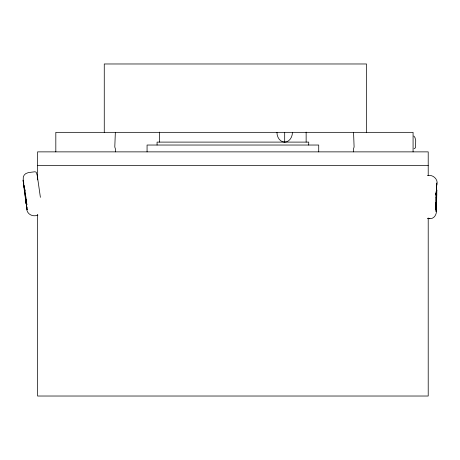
<?xml version="1.0" encoding="UTF-8"?>
<svg xmlns="http://www.w3.org/2000/svg" width="460" height="460" viewBox="0 0 460 460"><rect width="100%" height="100%" fill="white"/><g stroke="black" fill="none" stroke-linecap="round" stroke-linejoin="round"><path stroke-width="0.69" d="M26.456 202.216L25.938 199.134L25.628 199.571L26.272 204.113L26.283 201.21L25.978 201.641L26.272 204.113L26.283 202.768M435.764 202.279L436.12 202.676L435.948 204.568L435.971 191.889M436.534 200.744L436.241 209.973L436.206 204.309L435.85 203.912L435.896 209.495L436.477 190.4L436.31 192.205L436.85 189.934L436.62 201.336L436.195 200.152M435.827 204.217L436.097 207.058L436.12 202.676M436.678 191.826L436.557 184.523L436.264 193.758L435.907 194.028L436.178 193.165L436.264 193.758M115.345 132.336L114.793 146.987L115.345 148.735L115.345 151.869M435.85 203.912L436.097 207.058L436.206 204.309M436.396 184.983L436.54 182.977L436.471 183.885M436.523 209.518C436.919 213.756 434.654 218.994 429.686 218.69M435.873 195.086L436.178 193.165L436.224 195.092M435.879 194.338L436.178 193.165M24.851 190.998L24.259 189.761L24.851 190.998L24.259 189.761L25.72 200.882L26.019 200.393L25.058 192.654M26.122 198.818L26.001 200.152L25.357 195.517L25.668 195.166M25.357 195.517L25.582 193.913M25.858 200.934L26.191 200.646L26.272 204.113M25.812 199.168L26.87 207.753L26.208 203.004L26.536 202.716M435.787 197.938L436.143 197.668M436.247 191.021L436.62 190.75M25.656 197.927L26.001 197.829L25.835 196.495M26.111 201.578L26.456 201.48L26.289 200.146M414.075 148.661L414.937 148.304L415.581 147.338L415.708 140.467L415 137.615L413.839 136.028M37.881 215.113C32.746 217.264 26.588 214.193 26.72 208.271M23.799 182.551L23.391 182.16L24.15 188.335L24.524 188.335M24.604 191.987L24.978 191.987L24.259 189.761M37.57 165.542L428.214 165.542M427.443 175.588C432.618 174.277 438.432 178.877 436.966 185.029M427.351 218.58L429.858 218.701M436.574 199.41L436.201 199.404L436.62 201.336M436.08 203.314L436.454 203.32M23.483 183.592L23.885 183.793M24.989 195.701L25.392 195.902M436.454 194.741L436.822 194.942M436.057 207.707L436.431 207.914M24.903 194.39L25.306 194.649M436.287 196.552L436.649 196.834M436.178 203.751L435.827 203.469L436.097 207.058M435.919 205.097L436.264 205.384M24.627 188.491L23.989 185.8L24.633 190.342L25.041 190.676L24.955 189.422M23.328 181.09L23.138 180.159L23.581 182.499M25.978 201.641L26.208 203.004M26.726 203.429L26.91 204.729M26.628 203.366L26.812 204.665M25.271 194.212L24.541 189.031L24.633 190.342M23.391 182.16L24.282 188.272L23.989 185.8M40.394 197.34L37.323 175.892L36.271 172.287L34.994 171.764L28.405 172.575L25.679 173.656L24.259 175.018L23.322 176.749L23.144 181.775M24.15 188.335L24.449 190.739M26.933 207.305L27.134 209.714L27.065 208.765M25.628 199.571L25.72 200.882M435.994 210.588L436.028 211.496L435.959 209.478M353.556 132.336L354.102 146.987L353.556 148.735L353.556 151.869M428.214 175.593L428.214 151.869L37.57 151.869L37.57 179.906M428.214 217.959L428.214 396.025L37.57 396.025L37.57 214.366M413.074 151.869L413.074 132.336L55.821 132.336L55.821 151.869M366.528 132.336L366.528 63.974L104.265 63.974L104.265 132.336M318.722 151.869L318.722 145.032L147.068 145.032L147.068 151.869M308.717 145.032L308.717 142.105L157.073 142.105L157.073 145.032M306.141 132.1L306.141 142.105M284.688 132.336L284.688 142.105A9.763 7.745 -90 0 0 292.433 132.336M159.649 132.1L159.649 142.105M284.688 142.105A9.763 7.745 -90 0 1 276.937 132.336"/></g></svg>
